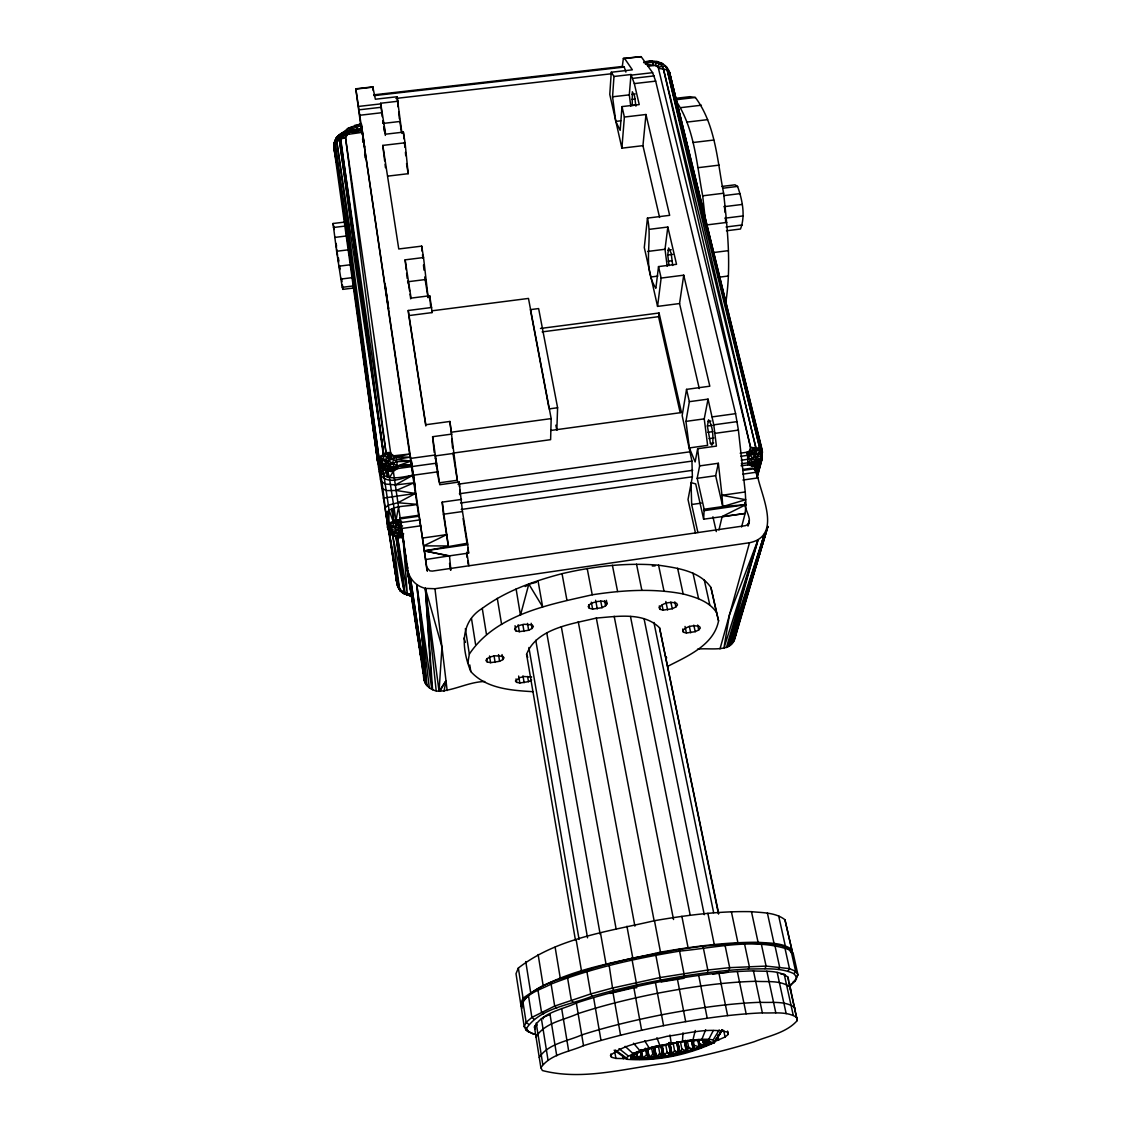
<?xml version="1.0" encoding="UTF-8"?>
<svg xmlns="http://www.w3.org/2000/svg" width="1131" height="1131" viewBox="0 0 1131 1131"><rect width="100%" height="100%" fill="white"/><g stroke="black" fill="none" stroke-linecap="round" stroke-linejoin="round"><path stroke-width="1.5" d="M384.766 508.13L388.357 505.119L397.971 502.73L417.028 504.355C407.019 506.942 394.069 504.652 386.236 512.781L387.495 527.202L392.726 535.486L395.666 535.967L402.367 530.269L398.268 530.382L392.174 526.792L398.296 527.696L402.523 525.943L393.842 523.031L390.11 523.229L389.149 531.867L392.726 535.486L395.977 536.857L404.898 593.323L411.571 593.945L412.575 594.75L411.373 595.373L409.86 595.556L407.287 593.535L406.114 594.044L399.582 589.718L389.149 531.867L387.452 527.315L388.795 524.049L389.064 510.123L382.122 463.229L382.335 459.596L383.989 456.203L386.915 453.715L390.577 452.428L345.535 137.77L349.041 131.705C341.166 132.864 332.839 138.533 333.899 147.454L377.556 460.967L397.038 584.119C398.423 591.796 405.775 595.726 412.999 595.896L403.004 593.21L400.134 590.764L397.122 584.317L389.149 531.867C383.918 508.71 384.017 484.011 377.598 460.854L334.974 143.185L344.715 134.829L345.93 132.652L361.75 129.118L418.739 515.892M401.053 590.707L405.054 593.945L409.86 595.556L404.46 593.012L392.726 535.486C390.449 529.082 392.669 520.359 400.346 519.313L393.348 471.373L397.25 468.63L411.783 466.608L397.405 466.41L397.25 468.63L397.363 466.184L385.869 469.521L382.9 469.125L379.267 465.52L377.556 460.967L334.352 142.874C336.868 130.942 352.504 129.019 361.779 129.514M339.413 135.621L336.402 137.671L334.352 144.825L334.352 142.874L342.127 138.053L344.715 134.829L362.245 132.341L349.069 131.917L348.914 133.91L349.041 131.705M795.051 981.199L797.949 974.766L793.312 953.998L790.951 950.309L782.482 945.898L772.699 943.918L742.911 942.957L702.21 946.237L679.236 949.418L631.819 958.353L636.696 984.945C673.51 977.071 710.791 970.978 748.411 968.984C763.609 969.14 779.966 967.076 794.132 973.777L796.436 977.156L795.051 981.199L790.145 985.765L791.53 983.546M635.721 105.112L632.229 105.522L632.342 91.767L634.519 95.881L635.905 106.158M643.963 62.12C653.534 59.279 665.947 61.738 669.495 72.214L759.735 448.116C762.662 455.044 760.216 465.039 751.889 466.297L749.514 464.742L741.074 465.746M722.511 1029.988L714.241 1042.556C688.185 1052.169 658.85 1061.924 630.745 1057.895L631.254 1056.142L635.452 1052.89M389.064 510.123L393.121 521.363L394.846 522.183L395.963 520.472L389.389 477.734L393.348 471.373C384.54 472.645 381.91 463.484 378.899 457.419L334.974 143.185L333.899 147.454L336.359 162.369L335.921 157.958M394.846 522.183L393.517 521.108L393.842 508.003M408.234 310.488L408.814 315.591L432.028 312.594L431.745 310.841L528.474 298.428L551.179 418.597L550.613 439.662L452.951 453.107L457.405 480.873L449.898 421.467L425.822 424.733L408.234 310.488L431.561 307.491L429.681 295.757L411.076 298.117L405.124 259.847L423.531 257.543L428.168 297.707M534.864 1027.528L534.892 1026.128L537.168 1024.87M669.043 265.658L667.742 255.012L668.661 248L671.15 253.203L672.719 265.488M336.359 162.369L336.458 158.807M393.348 471.373L387.862 471.189L382.9 469.125L379.366 464.841L380.214 456.556L383.989 456.203L392.768 459.059L396.712 461.702L411.02 461.095L393.956 467.188L380.355 464.572L379.366 464.841L378.645 467.485C382.49 482.909 402.07 476.971 412.9 475.246L395.383 484.916L385.261 484.011L381.684 481.665L380.497 479.12M397.363 466.184L395.468 469.238L392.627 463.47L394.111 455.765L409.988 453.969L396.062 457.136L388.484 460.868L382.306 460.048L388.47 463.625L392.627 463.47L396.712 461.702M335.257 153.109L335.313 149.207M548.804 407.188L530.382 309.64L538.625 308.565L557.597 407.74L556.834 430.303L555.858 425.171M757.176 477.268L762.153 458.55L762.124 449.869L669.495 72.214L665.212 66.022L658.129 67.125L655.485 65.612L645.377 64.071M707.087 1040.294L707.737 1043.616L706.818 1045.327L704.542 1045.298L700.499 1047.942L698.93 1040.421M722.045 1030.072L714.834 1041.594L710.424 1042.386L708.458 1041.283L710.424 1042.386L709.208 1040.987M335.2 152.572L335.285 150.225M762.124 449.869L762.096 457.871L751.267 465.251C754.391 468.347 760.739 461.731 762.153 458.55L762.124 449.869L759.735 448.116L750.588 447.537L658.129 67.125M695.494 533.21L688.016 499.534L692.37 476.787L691.946 461.109L682.163 415.544L686.545 389.375L709.816 386.208L683.732 275.172L661.14 278.07L657.563 306.402L679.547 303.546L683.732 275.172M543.262 1018.861L543.347 1017.377L550.118 1014.323M714.241 1042.556C687.662 1055.138 656.348 1061.429 626.984 1059.309L626.192 1057.853C642.366 1046.67 663.628 1045.412 682.474 1041.312L682.968 1032.843M707.37 426.034L708.6 419.827C713.053 426.641 713.11 435.718 712.799 443.663L711.823 445.204L710.424 443.366L707.37 426.034L712.29 425.355M622.248 67.04L623.365 58.416L641.15 56.649L652.615 72.681L655.669 81.135L735.588 413.663L738.402 430.105L745.244 491.957L745.979 504.652L745.131 513.46L703.652 519.186L704.146 509.233L697.177 478.314L699.622 465.901L697.657 448.724L716.418 446.109L713.774 424.846L708.048 399.13L689.359 401.675L685.952 421.382L689.359 447.933L695.127 461.957L697.657 448.724M484.761 681.512C468.898 681.866 454.549 690.391 439.054 691.239L441.967 647.144L425.397 588.403C399.342 581.673 407.231 548.04 401.477 528.545L400.006 517.913L418.979 515.227L427.292 570.886L426.825 567.409L429.808 570.858L432.325 571.098L745.485 525.661C755.183 522.112 743.505 508.809 744.764 502.305M623.365 58.416L624.651 58.529L632.356 69.825L611.263 72.243L609.779 94.453L621.894 148.161L642.945 145.659L645.971 114.5L624.383 117.044L621.894 148.161M613.977 76.47L630.985 74.519L634.321 83.595L639.227 104.589L621.993 106.597L620.156 130.376L615.759 121.413L612.564 96.799L613.977 76.47L611.263 72.243M726.47 230.781L740.494 229.013C745.668 215.554 742.261 199.692 737.596 186.417L735.023 184.82L722.03 186.417M675.094 98.397L689.967 96.658L695.381 97.478C715.64 124.693 717.294 160.984 723.614 193.245C727.615 229.791 731.503 267.128 725.621 303.645M658.737 68.341L667.12 69.783L759.735 448.116L753.741 452.81L747.676 455.708L750.588 447.537L663.303 68.425C660.674 60.876 651.202 62.403 645.023 62.926M380.101 471.613L380.483 466.735L381.614 473.168L383.409 466.792L382.122 465.209M335.384 153.109L335.186 155.527L333.928 147.284L334.352 142.874M630.787 106.328L629.303 94.863L630.985 74.519M631.649 1057.259L633.431 1053.428L630.745 1057.895L631.805 1057.174L633.516 1059.012L637.177 1058.079L636.244 1052.904L637.177 1058.079L639.439 1059.351L642.408 1058.333L647.95 1058.87L649.208 1057.584L655.188 1056.905L658.327 1057.641L658.595 1054.488C665.834 1057.018 678.501 1057.372 681.852 1049.045L680.523 1042.132M632.78 1054.488L635.523 1053.654L636.371 1052.268L631.409 1056.057L630.745 1057.895L634.576 1054.304L633.516 1059.012L637.672 1058.248L641.305 1055.011L642.776 1058.192L646.564 1054.799L645.363 1048.183M645.971 114.5L669.665 215.342L647.455 218.099L644.288 247.519L657.563 306.402M707.525 972.632L707.808 970.016L703.326 947.82L702.21 946.237M377.556 460.967L378.899 457.419L336.755 141.248L337.123 138.01L345.068 131.549L361.75 129.118L352.165 130.645M650 229.254L667.827 227.034L676.536 264.301L658.525 266.591L655.853 288.292C642.026 266.577 652.912 241.002 647.455 218.099M667.191 266.266L665.014 249.258L667.827 227.034M680.141 412.532L658.567 316.68L659.048 313.004L540.462 328.471M747.902 464.784L747.478 452.146L759.735 448.116L762.322 451.34L761.63 455.609L762.478 452.216L669.495 72.214M687.28 1040.379L688.623 1047.292L687.394 1050.671L681.131 1053.385L680.367 1051.646L691.691 1050.713L694.123 1048.932L693.6 1040.294M334.352 144.825C335.016 131.111 351.571 129.895 361.948 130.305L349.069 131.917M532.758 691.677C511.226 690.377 486.16 688.623 470.807 671.56C461.915 649.477 459.087 622.587 482.258 608.379C505.826 590.905 533.917 581.065 562.036 573.671C593.591 566.292 626.178 562.503 658.567 565.203C677.186 567.974 699.269 570.773 710.918 587.441L718.567 620.862C713.873 644.967 687.902 655.966 668.251 666.06M741.328 463.738L748.157 462.777L749.514 464.742L751.451 462.48L752.101 458.578L749.09 451.255M467.782 663.289L469.337 654.1L465.364 628.652M334.352 145.037L334.903 142.124M383.989 456.203L336.755 141.248L337.363 138.039L341.944 133.698L345.832 136.356M444.016 691.168L445.996 680.735L439.054 691.239C430.784 691.041 423.008 684.241 423.63 675.617M398.579 506.957L395.963 520.472L401.604 521.433M689.359 447.933L707.624 445.374L704.245 418.866L708.048 399.13M631.819 958.353L608.93 963.824L612.535 988.013L613.666 990.374L636.696 984.945M718.977 529.944L722.144 516.514L745.979 504.652L722.766 506.561L715.64 475.713L718.355 463.272L699.622 465.901M729.071 970.299L729.679 967.655L725.112 945.601L723.656 944.074M697.587 649.208C709.25 647.3 734.259 653.93 734.938 635.509M682.474 1041.312L692.935 1039.969L695.24 1030.468M399.582 589.718L392.726 535.486L393.249 533.337L388.795 524.049L387.339 511.735L388.089 525.759L386.236 512.781M754.716 469.704L756.003 464.629L754.518 469.69M741.257 460.275L752.101 458.578L760.781 455.708L762.322 451.34M741.568 526.989L745.131 513.46L722.087 516.782M758.279 463.71L756.045 472.136L758.279 463.71L751.903 466.029M757.049 475.161L762.096 457.871L761.926 452.909L759.735 448.116L759.778 452.061L762.096 457.871M334.96 140.527L336.755 141.248L336.402 137.671L345.535 137.77L386.138 453.616L384.809 455.496L389.29 458.338C386.844 463.046 389.601 468.022 393.758 470.439M747.775 525.802L749.132 520.741M748.241 525.816L749.16 522.423M757.106 477.07L762.153 458.55M734.825 638.237L747.322 592.531M720.023 648.841L749.514 542.739C781.38 536.221 762.336 497.499 757.954 477.904L754.462 468.771L752.878 468.036L742.968 469.436M736.832 628.553L738.26 623.464M736.847 628.709L738.26 623.591M739.207 620.198L740.635 615.08M756.78 475.204L761.078 459.978L760.301 459.299L755.466 460.232L751.451 462.48L748.157 462.777M335.949 141.05L337.038 137.219L338.947 136.71M726.413 647.568L758.053 539.798L729.453 614.896L723.868 648.346L758.053 539.798L727.94 646.776L764.499 534.072L732.987 642.592L767.878 526.424L734.372 640.174M655.485 65.612L656.998 61.343M733.397 642.097L767.878 526.424M731.389 644.5L764.499 534.072L729.537 645.957M748.1 459.313L751.875 451.269L754.236 447.763L755.649 447.31L667.12 69.783M748.411 968.984L749.302 966.341L744.665 944.47L742.911 942.957M575.467 940.285L526.579 654.368C536.631 628.143 572.371 623.973 596.32 618.049C617.017 616.536 643.214 611.701 659.529 627.747L718.694 913.664M608.93 963.824L587.639 969.719L586.918 971.67L590.75 993.923L592.206 996.185L613.666 990.374M633.516 1059.012L637.248 1054.841L637.177 1058.079L634.42 1057.485L633.516 1059.012L634.109 1057.768M692.935 1039.969L701.899 1039.276L705.687 1029.705M587.639 969.719C565.161 979.093 533.549 982.146 520.953 1005.473L524.233 1026.623L526.127 1030.143L528.361 1031.741L536.631 1034.978M784.942 919.715L792.76 953.801L784.942 919.715C775.484 912.364 762.775 912.83 751.479 911.671C718.92 910.978 686.503 915.205 654.481 920.691C608.167 931.534 556.834 938.051 518.351 968.037L516.005 973.692L520.642 1003.494L522.338 1006.35M764.966 968.716L766.083 966.086L761.403 944.413L759.41 942.915M641.305 1055.011L639.439 1059.351L637.856 1058.107L636.909 1052.933M383.946 475.6L386.194 470.496L387.24 476.9L387.862 471.189L387.396 470.213L382.9 469.125L380.355 464.572L379.564 459.158L388.484 460.868L397.32 465.845L411.514 464.587L397.405 466.41M528.361 1031.741L526.537 1028.291C540.604 1007.693 570.448 1005.12 592.206 996.185M761.078 459.978L758.463 462.607L748.157 462.466L755.112 455.001L757.643 449.417L754.236 447.763L750.588 447.537M520.642 1003.494L523.073 998.221C562.715 969.507 613.85 963.004 660.49 952.161C692.723 946.576 725.296 942.151 758.067 942.279C769.32 943.282 781.832 942.42 791.516 949.234M534.44 1026.906C542.583 1012.33 562.277 1009.601 576.343 1003.027C602.201 994.375 628.737 987.957 655.457 982.599C687.789 976.477 720.489 971.571 753.444 970.879C764.881 971.769 778.411 969.635 788.01 977.198L797.228 1020.586C786.398 1032.843 768.783 1035.869 754.193 1041.736C725.028 1050.911 695.183 1057.711 665.169 1063.38C624.976 1068.357 582.408 1080.925 542.385 1070.534L540.887 1067.763L534.44 1026.906L535.486 1029.04M382.9 469.125L383.762 467.244L389.262 466.156L392.627 463.47M641.362 1055.237L639.439 1059.351L642.083 1058.079L640.853 1051.208L642.083 1058.079M751.267 465.251L755.494 465.053L754.405 462.466C757.911 457.532 753.783 452.669 750.461 449.219M536.052 1037.042C544.449 1022.693 564.03 1020.12 578.125 1013.602C604.081 1005.049 630.688 998.645 657.464 993.272C689.882 987.137 722.638 982.175 755.664 981.298C767.072 982.118 780.517 979.884 790.216 987.222L790.597 990.544M568.596 975.827L567.578 977.863L571.282 1000.002L573.007 1002.165M778.284 969.465L779.584 966.878L774.891 945.403L772.699 943.918M395.666 535.967L397.631 537.55L407.287 593.535L403.032 537.734L392.726 535.486L393.602 533.775L399.045 532.842L403.668 533.846L395.666 535.967L391.99 531.782L389.262 531.273M701.899 1039.276L708.784 1039.262L713.322 1030.482M539.275 1057.471C548.224 1043.602 567.564 1041.298 581.716 1034.936C607.87 1026.538 634.618 1020.204 661.522 1014.818C694.081 1008.64 726.964 1003.536 760.117 1002.292C771.512 1002.971 784.744 1000.539 794.669 1007.41L795.008 1010.52M706.946 1040.379L707.61 1043.701L703.27 1042.061L704.528 1045.03L706.818 1045.327L707.737 1043.616L709.844 1043.348L708.19 1041.722L708.727 1040.732M540.887 1067.763C550.133 1054.149 569.345 1051.957 583.525 1045.666C609.779 1037.381 636.597 1031.062 663.572 1025.661C696.201 1019.469 729.142 1014.309 762.365 1012.867C773.745 1013.475 786.879 1010.958 796.917 1017.575M633.247 1053.357L631.395 1055.958M788.067 971.176L789.495 968.645L784.787 947.41L782.482 945.898M439.86 691.352L445.996 680.735M552.38 981.962L551.108 984.083C540.646 989.795 525.547 993.202 520.953 1005.473L522.225 1007.975M708.784 1039.262L713.18 1039.926L719.231 1029.874M633.431 1053.428L630.745 1057.895L631.734 1056.905M794.132 973.777L795.63 971.303L790.951 950.309C755.649 937.345 716.305 947.721 680 951.058C636.216 958.282 592.503 967.768 551.108 984.083L554.699 1006.067L556.664 1008.117M753.741 452.81L756.229 448.724L663.303 68.425M722.03 1030.214L714.834 1041.594L722.186 1030.101M502.857 659.599L504.016 657.761L502.744 656.291L494.812 655.81L490.289 656.941L487.037 658.666L485.92 660.504L487.235 661.974L490.6 662.667L499.605 661.296L502.857 659.599L502.037 654.58M796.436 977.156L797.949 974.766L795.63 971.303L789.495 968.645L766.083 966.086L729.679 967.655L707.808 970.016L660.122 977.552L612.535 988.013L590.75 993.923L554.699 1006.067L531.881 1017.405L526.127 1022.339L524.233 1026.623L526.537 1028.291M469.337 654.1C495.915 614.373 548.634 604.703 592.234 594.793C622.262 590.184 653.124 588.148 683.152 593.945C695.494 597.21 708.967 601.197 716.474 612.366L718.567 620.862M532.093 628.454L533.351 626.475L532.107 624.863L523.978 624.27L519.27 625.457L515.849 627.295L514.633 629.274L515.906 630.872L519.355 631.663L528.672 630.264L532.093 628.454L531.188 623.294M380.214 456.556L382.335 459.596L389.29 458.338L391.849 454.535C389.545 449.261 382.094 455.567 378.899 457.419M722.158 1030.002L713.732 1043.022L716.955 1038.498M336.755 141.248L341.52 133.302L336.967 137.275L341.887 133.133L348.871 130.56L349.352 133.84M393.956 467.188L392.598 469.266L387.862 471.189L389.389 477.734M539.43 987.928L537.974 990.12L541.466 1011.934L543.587 1013.871M530.057 993.555L528.488 995.803L531.881 1017.405L534.129 1019.257M607.05 603.756L605.99 602.074L602.667 601.211L597.988 601.409L593.21 602.611L589.619 604.505L588.205 606.569L589.308 608.252L592.63 609.086L602.017 607.686L605.594 605.82L607.05 603.756L606.372 600.307M524.445 998.659L522.791 1000.963L526.127 1022.339L528.417 1024.092M347.316 134.66L345.93 132.652L343.089 134.264L340.304 138.138L386.138 453.616L391.849 454.535L396.062 457.136L410.454 457.094L396.387 459.426L411.02 461.095M673.27 1043.772L674.571 1050.685L671.856 1054.332L669.693 1055.76L664.053 1055.591L658.327 1057.641L656.348 1056.75L654.439 1046.514M684.411 1040.704L686.263 1050.953L681.131 1053.385L678.685 1052.763L670.768 1054.389L668.831 1044.182L670.768 1054.389L669.693 1055.76L667.106 1052.127L665.806 1045.214M675.886 606.923L677.483 604.915L676.621 603.261C670.796 601.48 662.922 602.611 659.104 607.672L660.009 609.312L663.119 610.132L672.266 608.761L675.886 606.923L674.811 601.848M698.732 629.939L700.315 628.058L699.538 626.532C693.925 624.906 686.489 626.037 682.672 630.73L683.477 632.257L686.432 633.007L695.212 631.663L698.732 629.939L697.657 625.033M694.618 1045.496L699.962 1047.023L698.633 1040.138L699.962 1047.023M676.918 1041.962L675.97 1043.036L652.53 1048.055L635.523 1053.654L639.877 1051.038M685.414 1040.435L687.394 1050.671L691.691 1050.713L693.176 1049.059L691.621 1040.492M761.926 452.909L760.074 453.163L755.734 457.617L760.357 458.847L755.466 460.232L752.101 458.578M336.911 137.925L341.52 133.302L345.817 131.79L345.068 131.549L345.93 132.652M658.454 1046.401L659.755 1053.329C656.263 1058.899 648.713 1059.394 642.959 1058.036L641.15 1049.582M385.869 469.521L389.262 466.156L383.409 466.792M339.003 138.18L343.089 134.264M651.527 1047.306L652.813 1054.233L649.208 1057.584L647.639 1049.017M792.774 982.387L796.521 978.895M656.984 66.163L661.649 63.053L662.893 64.071L657.267 61.993M714.212 1041.722L725.056 1037.028L728.251 1034.384L728.081 1032.32C708.119 1027.132 686.913 1033.748 666.908 1036.335C648.063 1041.495 626.107 1042.895 610.457 1055.379L611.518 1057.273L615.914 1058.418L626.616 1058.644M343.216 132.327L341.35 133.84L348.504 128.072L360.591 124.014L361.312 128.665L354.809 130.701M680.919 1041.821L697.431 1040.421L698.52 1039.545M347.627 131.705L350.893 129.075L360.874 125.739M647.71 66.248L653.859 65.541L651.965 61.116L644.43 62.219M380.355 464.572L382.122 463.229L388.47 463.625L383.041 465.788M691.691 1050.713L688.623 1047.292C693.529 1050.671 700.881 1048.776 704.528 1045.03M392.726 535.486L390.237 531.103L391.99 529.874L398.268 530.382L400.473 534.694L403.442 536.872M591.471 968.659L586.918 971.67L591.923 968.532M390.718 468.093L387.396 470.213L395.468 469.238M750.885 454.422L755.112 455.001L759.778 452.061L760.795 453.446M388.795 524.049C390.223 520.783 407.004 518.21 396.727 520.585L399.073 525.208L398.268 530.382L392.895 532.362L391.99 531.782M379.564 459.158L377.598 460.854L379.366 464.841M400.473 534.694L397.179 536.631L402.311 535.797L399.3 537.564L395.977 536.857L404.46 593.012L405.902 594.029M677.639 1042.061L675.97 1043.036L668.619 1043.461M525.222 586.537L528.743 584.6M635.523 1053.654L646.508 1048.946M397.971 502.73L415.445 493.441L396.189 490.486L386.251 490.614L381.868 488.196M531.669 676.946L524.12 676.55L519.751 677.639L515.439 680.989L516.627 682.346L519.822 682.983L528.474 681.654L531.641 680.042M336.19 138.449L337.123 138.01M388.216 526.382L389.46 525.802L398.296 527.696L402.367 530.269M353.028 126.545L347.217 129.118L348.504 128.072L350.893 129.075M396.189 490.486L413.932 482.81L395.383 484.916M633.954 1057.909L631.918 1057.047M669.75 1043.362L663.954 1045.341M658.327 1057.641L662.823 1055.803L661.013 1045.553M755.112 455.001L760.074 453.163M658.963 1045.836L645.702 1049.087M609.863 993.485L632.116 988.183M659.599 1045.737L648.021 1048.72M694.18 1048.762L699.156 1047.15L700.499 1047.942L694.18 1048.762L692.511 1040.223M704.146 509.233L722.766 506.561L745.697 499.704L721.974 495.279L718.355 463.272M672.86 1043.192L692.214 1039.969L707.525 1040.195L709.363 1041.1L702.167 1039.983L707.059 1039.955L709.363 1041.1M412.9 475.246C402.834 477.664 389.05 485.369 380.68 475.161L379.323 471.613M655.188 1056.905L647.95 1058.87L646.649 1049.116L648.176 1057.669L655.188 1056.905L653.365 1046.642L655.188 1056.905L652.813 1054.233M652.955 1047.207L658.709 1045.638M529.916 583.949L536.32 582.309M345.535 137.77L340.7 138.972L383.663 454.28L385.007 455.341L383.268 454.549L339.371 139.735L383.663 454.28M661.239 981.92L683.944 978.287M687.492 1041.354L693.218 1039.983L697.431 1040.421M740.183 453.206L747.478 452.146L747.676 455.708M360.591 124.014L354.47 125.909L355.035 125.173L357.665 129.429M451.919 434.078L432.608 436.707L439.747 484.732L459.144 482.018L462.48 511.537L467.555 543.205L424.394 550.868L426.684 568.299M749.514 464.742L752.765 464.092L755.494 465.053M389.29 458.338L386.915 453.715L390.718 452.965M671.856 1054.332L669.962 1044.054L671.856 1054.332L679.392 1052.876L677.483 1042.57M643.624 62.601L651.965 61.116M355.417 130.645L358.598 130.079M415.445 493.441L383.324 498.121M386.915 453.715L390.69 456.33L394.111 455.765M712.615 974.045L728.194 972.292M424.295 680.664L407.443 570.208L426.288 684.764L410.496 578.365L426.585 685.202L416.802 584.755L431.816 689.274L425.397 588.403L434.968 588.728L749.514 542.739M401.943 133.387L397.108 96.743L375.365 99.231L372.806 86.875L355.813 88.812L424.394 550.868L449.502 555.844L468.616 553.087L467.555 543.205M425.567 559.562L449.502 555.844M401.477 528.545L420.647 525.816M742.926 480.039L757.954 477.904M422.584 538.045L446.773 534.595L442.207 502.136L461.561 499.407M745.244 491.957L721.974 495.279L722.766 506.561M697.898 532.545L691.663 504.511L701.418 503.111M467.739 544.647L424.394 550.868L449.516 556.099L450.859 570.01M704.175 510.661L745.979 504.652M459.37 493.752L691.946 461.109M740.791 456.302L747.633 455.341L747.025 452.244M460.6 503.012L692.695 470.298M461.278 509.459L692.37 476.787M400.12 518.889L419.177 516.188M742.855 470.425L754.462 468.771M448.314 545.962L446.773 534.595L423.701 545.877L448.314 545.962L443.394 514.237L462.48 511.537M697.177 478.314L715.64 475.713M400.643 522.621L419.771 519.907M742.926 474.129L756.243 472.235M707.865 432.311L712.77 431.632M413.578 475.176L437.923 471.797M714.976 433.357L738.402 430.105M708.981 438.644L713.887 437.966M710.424 443.366L713.703 442.9M440.143 482.683L457.292 480.293M457.942 484.224L690.32 451.75M550.67 430.473L681.484 412.546L659.048 313.004M411.119 458.338L435.449 454.987M712.191 416.887L735.588 413.663M434.587 456.005L453.489 453.404M685.952 421.382L704.245 418.866M707.638 421.453L710.932 421.001M412.32 466.509L436.679 463.145M713.774 424.846L737.214 421.609M549.129 408.899L557.597 407.74M551.179 418.597L451.255 432.226L449.898 421.467M542.145 331.892L658.567 316.68M718.185 277.307L728.435 275.992M353.777 130.546L358.584 129.924M712.869 252.623L728.406 250.644M668.265 261.204L671.63 260.78M650.834 277.01L657.818 276.105M705.914 225.041L726.766 222.425M726.074 226.978L742.36 224.942M344.587 222.1L333.051 223.5L336.628 251.266L340.883 279.074L352.49 277.618M340.883 279.074L342.311 287.316L353.833 285.86M342.311 287.316L342.863 289.366L354.286 287.924M407.57 281.789L425.595 279.513M647.54 251.464L665.014 249.258M667.884 250.177L671.277 249.739M667.742 255.012L672.804 254.362M336.628 251.266L348.334 249.824M724.179 206.676L742.219 204.442M423.531 257.543L421.693 246.134L398.762 248.976L382.801 145.404L405.082 142.789L408.178 173.693L388.145 176.083M338.862 266.195L350.525 264.739M724.999 218.184L742.996 215.936M333.405 227.501L345.026 226.087M722.893 188.227L737.596 186.417M334.677 237.425L346.355 235.983M676.197 101.126C694.674 128.75 696.597 163.967 702.69 195.819L723.614 193.245M723.84 195.621L740.24 193.599M698.251 167.671L719.16 165.126M692.893 142.534L713.703 140.046M675.249 99.825L695.381 97.478M405.082 142.789L403.371 132.129L385.6 134.193L380.652 103.246L398.169 101.224M680.989 107.615L701.404 105.225M615.759 121.413L620.778 120.819M686.998 122.091L707.638 119.646M359.333 109.792L381.387 107.261M632.851 78.35L654.142 75.89M360.139 115.221L382.264 112.662M634.321 83.595L655.669 81.135M631.734 94.382L635.24 93.972M383.013 123.435L400.247 121.441M612.564 96.799L629.303 94.863M631.692 99.415L635.184 99.005M355.912 89.066L372.976 87.129M624.651 58.529L641.15 56.649M624.255 67.068L374.036 95.64L373.781 94.848L622.828 66.418L624.255 67.068L625.881 72.101M395.949 98.425L611.843 73.713M358.796 106.399L380.779 103.882M631.381 75.113L652.615 72.681M645.561 62.686L652.573 62.007M393.249 533.337L399.045 532.842L392.895 532.362M644.317 62.304L649.463 61.88M408.093 594.227L412.575 594.75L408.093 594.227L411.656 594.157M642.959 1058.036L648.176 1057.669L646.564 1054.799M633.855 987.914L636.795 987.716M652.276 565.995L655.132 565.896M707.624 1043.362L709.844 1043.348L705.546 1040.562L707.737 1043.616M640.514 1050.911L642.761 1050.911M403.032 537.734L397.631 537.55L404.898 593.323M780.758 973.961L784.702 974.455L785.282 975.784M406.778 593.987L400.134 590.764L397.122 584.317L402.89 593.068L411.585 595.712M754.405 462.466L757.629 463.3M409.86 595.556L402.89 593.068L408.786 595.33M699.58 1043.729L704.132 1045.383L703.129 1040.195L704.132 1045.383L699.976 1046.854L700.499 1047.942L699.608 1047.249L698.251 1040.364M681.852 1049.045L686.263 1050.953L684.297 1040.732M705.546 1040.562L708.19 1041.722M526.127 1030.143L533.747 1034.384M674.571 1050.685L678.685 1052.763L676.861 1042.513M703.765 1039.643L704.938 1040.35L704.231 1039.672M670.768 1054.389L667.106 1052.127L664.053 1055.591L662.13 1045.369M790.937 952.429L793.312 953.998M396.727 520.585L400.459 523.229L399.073 525.208L392.203 526.339L390.11 523.229M614.147 1050.218L626.984 1059.309M615.405 1050.035L626.192 1057.853M681.131 1053.385L679.901 1052.494L677.95 1042.273M704.132 1039.742L704.938 1040.35M713.18 1039.926L714.849 1041.213M619.039 1048.635L628.186 1055.873M659.755 1053.329L662.823 1055.803L660.914 1045.567M665.212 66.022L667.177 67.662M632.653 1057.216L635.17 1059.323M625.146 1046.331L632.922 1053.498M699.792 1047.221L698.463 1040.308L700.499 1047.942M633.487 1043.206L640.089 1050.869M751.451 462.48L752.765 464.092M757.643 449.417L759.778 452.061M390.69 456.33L392.768 459.059M389.149 531.867L397.038 584.119L398.338 585.957L395.412 572.484L396.514 574.18M788.576 948.782L790.145 951.213M644.67 1040.746L649.293 1048.154M665.848 656.447L666.668 657.86M667.629 70.504L670.075 75.325M679.236 949.418L684.425 975.926M393.842 523.031L391.962 508.837L393.517 521.108M656.899 1037.721L659.896 1045.553M526.579 654.368L527.725 657.394M401.759 590.976L402.184 592.093M463.88 638.11L465.406 642.366M333.928 147.284L335.483 151.893M333.051 223.5L334.267 229.494M642.945 145.659L659.585 217.449M679.547 303.546L699.283 388.612M621.993 106.597L624.383 117.044M658.525 266.591L661.14 278.07M686.545 389.375L689.359 401.675M712.926 516.768L716.291 531.584M703.652 519.186L695.706 483.898L691.055 482.668L691.663 504.511M710.918 587.441L716.474 612.366M704.203 579.652L709.773 604.845M778.637 915.785L785.253 945.686M788.788 982.274L797.228 1020.586M784.264 974.427L793.227 1015.228M693.006 573.148L698.576 598.596M767.398 913.056L774.014 943.325M655.513 953.49L660.561 980.068M777.181 972.406L786.158 1013.616M435.732 459.426L435.308 457.49L435.393 459.002M693.798 625.132L695.212 631.663M766.832 971.19L775.809 1012.811M677.625 568.257L683.152 593.945M751.479 911.671L758.067 942.279M689.316 626.249L690.716 632.78M685.033 626.461L686.432 633.007M682.785 628.977L683.477 632.257M753.444 970.879L762.365 1012.867M670.839 602.003L672.266 608.761M658.567 565.203L664.01 591.103M731.389 911.727L737.893 942.646M665.834 601.48L667.601 609.934M662.059 605.057L663.119 610.132M737.327 971.472L746.149 1013.8M659.302 605.919L660.009 609.312M718.454 913.848L659.529 627.747M653.916 622.474L713.647 912.66M636.527 564.185L641.857 590.269M707.879 913.297L714.241 944.47M718.906 972.985L727.601 1015.596M644.034 618.6L704.26 914.682M727.572 1031.034L728.251 1034.384M723.699 1030.355L725.056 1037.028M717.733 1035.105L718.722 1040.082M630.476 616.48L690.108 914.725M698.704 975.389L707.228 1018.225M612.408 565.288L617.597 591.513M681.866 916.322L688.072 947.679M692.426 1040.364L694.123 1048.932L692.483 1040.35M703.51 1039.884L704.542 1045.298M703.298 1040.223L704.33 1045.397M702.888 1040.152L703.906 1045.313L699.976 1046.854L698.633 1040.011M677.766 1042.414L679.773 1052.664L677.851 1042.4M677.37 1042.598L679.392 1052.876M339.456 267.453L339.908 269.729M697.813 1040.308L699.156 1047.15M614.175 616.282L673.525 919.517M691.522 1040.52L693.176 1049.059M669.1 1042.542L671.432 1054.53L669.241 1042.513M604.59 600.646L605.594 605.82M677.328 978.626L685.669 1021.618M600.688 600.801L602.017 607.686M661.889 1045.511L663.869 1055.774L662.003 1045.496M661.451 1045.666L663.445 1055.958L661.578 1045.652M336.515 245.78L336.048 243.419L336.487 247.533M595.627 600.264L597.281 608.888M587.201 568.497L592.234 594.793M654.481 920.691L660.49 952.161M596.32 618.049L654.086 920.563M654.185 1046.642L656.15 1056.919L654.312 1046.627M676.734 1042.542L678.685 1052.763L672.012 1054.149L670.075 1043.941M591.315 602.187L592.63 609.086M588.657 604.788L589.308 608.252M653.76 1046.797L655.726 1057.103L653.874 1046.783M647.384 1049.158L649.024 1057.739L647.498 1049.144M655.457 982.599L663.572 1025.661M646.989 1049.285L648.614 1057.909L647.073 1049.285M578.252 621.668L634.901 926.162M562.036 573.671L566.885 599.995M626.927 926.232L632.724 957.731M633.756 987.165L641.63 1030.242M561.344 626.857L616.141 929.102M612.917 992.212L620.566 1035.218M622.714 1055.449L623.308 1058.786M537.988 580.599L542.654 606.895L528.827 584.091L520.458 615.222L516.104 588.94M600.434 932.679L606.018 964.135M546.824 633.233L600.193 934.362M614.741 1051.717L615.914 1058.418M610.938 1053.894L611.518 1057.273M535.769 640.287L587.54 937.825M593.591 997.556L600.999 1040.407M527.484 623.407L528.672 630.264M528.884 647.512L579.058 939.366M522.833 624.581L524.021 631.437M576.16 939.762L581.518 971.077M527.583 676.465L528.474 681.654M518.182 624.793L519.355 631.663M515.043 625.712L515.906 630.872M522.974 675.815L524.148 682.728M576.343 1003.027L583.525 1045.666M518.648 676.055L519.822 682.983M516.047 678.883L516.627 682.346M497.287 598.341L501.613 624.425M555.123 947.156L560.283 978.273M383.649 123.76L383.027 120.649L383.282 123.208M408.687 284.998L407.909 280.926L408.079 283.019M561.655 1008.47L568.653 1050.84M498.517 654.623L499.605 661.296M436 461.066L438.927 481.834M494.049 655.754L495.124 662.427M549.92 1013.715L556.735 1055.76M482.258 608.379L486.443 634.279M538.13 954.522L543.106 985.37M489.525 655.994L490.6 662.667M486.698 658.624L487.235 661.974M399.922 122.134L401.505 132.087M406.552 163.571L408.178 173.693M424.719 276.939L428.013 297.481M463.102 518.662L467.23 544.478M467.782 547.927L468.616 553.087M541.396 1018.621L548.054 1060.284M466.778 552.253L468.941 565.769M466.58 554.091L467.117 557.526M467.669 560.976L468.22 564.426M536.221 1023.046L542.753 1064.328M525.759 961.576L530.595 992.113M337.179 165.069L337.717 168.491M336.02 157.732L336.571 161.182M471.514 618.629L475.557 644.345M400.006 517.913L407.683 568.398M407.443 570.208L425.228 683.209M518.351 968.037L523.073 998.221M469.775 664.915L470.807 671.56M449.53 563.394L450.576 570.151M408.814 315.591L425.807 425.963M669.962 1035.021L671.206 1043.206M412.377 467.683L411.302 460.798L415.02 486.613L413.338 474.257M408.178 571.664L410.002 583.766M410.539 587.13L413.423 606.23M413.946 609.694L414.469 613.143M414.992 616.607L415.515 620.071M416.038 623.52L417.622 633.897M362.797 138.632L363.263 141.728M351.939 270.521L352.42 273.744M337.844 257.161L338.607 262.236M437.033 471.5L437.513 474.737M408.913 286.412L409.592 291.006M384.059 126.418L385.346 135.423M361.567 130.334L362.047 133.642M406.948 564.171L407.513 568.045M410.016 585.66L407.952 571.537M417.862 637.163L416.576 628.426M418.385 639.114L418.894 642.592M396.218 520.175L396.981 525.392M349.55 254.348L350.03 257.585M350.737 262.449L351.218 265.672M389.46 525.802L390.237 531.103M395.878 455.906L397.716 468.559M419.799 648.756L418.201 638.393L421.184 658.426M416.222 625.556L414.823 616.07L415.544 621.244M419.926 650.495L421.269 659.514L420.336 652.898M404.276 546.881L402.608 535.741L406.142 560.057L404.488 548.945M421.693 661.918L423.376 673.765M415.954 624.171L416.83 629.769M408.348 573.714L409.874 584.416M394.973 519.991L395.468 523.469M346.171 230.993L346.651 234.371M347.132 237.75L347.867 242.812M417.028 631.169L417.975 637.87M407.061 565.288L407.74 570.01M395.242 521.49L395.737 524.996M338.367 257.684L338.819 260.879M336.67 249.004L337.589 255.479M396.755 521.645L397.25 525.152M395.412 572.484L397.038 584.119M343.782 213.957L344.488 219.075M344.969 222.496L345.45 225.903M383.918 128.241L384.342 131.323M394.592 566.603L395.214 571.014M435.93 463.54L436.368 466.721M410.044 294.131L410.694 298.881M363.023 138.745L363.433 141.842M361.863 133.67L355.813 88.812M362.556 138.859L363.023 142.308M364.663 154.396L365.129 157.845M432.593 689.698L425.397 588.403L439.054 691.239M393.715 559.986L394.154 563.295M360.648 124.622L360.93 126.771M341.718 198.618L342.17 202.025M342.849 207.129L343.301 210.536M341.604 278.396L342.029 281.676M339.456 265.531L339.837 268.471M426.825 567.409L427.278 570.901M429.328 687.846L416.802 584.755L426.91 685.655M788.01 977.198L788.42 980.619M434.968 588.728L447.169 690.546M382.801 145.404L384.639 160.842M385.049 164.278L385.459 167.699M380.652 103.246L382.221 116.705M724.391 206.125L725.112 212.586M405.124 259.847L406.255 269.97M406.623 273.349L407.188 278.41M702.69 195.819L705.73 223.316M372.806 86.875L373.216 90.593M425.397 588.403L436.198 690.871M432.608 436.707L434.219 452.499M397.108 96.743L398.169 106.936M398.692 112.026L399.384 118.826M400.006 589.548L400.134 590.764M403.371 132.129L404.05 138.873M404.389 142.237L404.898 147.299M405.407 152.36L405.746 155.739M442.207 502.136L443.394 514.237M421.693 246.134L422.188 251.266M422.513 254.687L422.838 258.122M423.475 264.965L423.969 270.097M342.453 284.97L342.863 289.366M431.561 307.491L432.028 312.594M429.681 295.757L430.727 307.279M451.82 439.181L452.527 447.876M459.144 482.018L459.525 486.867M459.78 490.105L460.147 494.954M363.885 145.22L363.942 146.083M725.522 217.477L725.65 222.51M707.243 1043.602L706.818 1045.327L703.524 1042.641L707.243 1043.602M758.463 462.607L757.417 463.456L758.463 462.607M361.298 123.83L364.606 147.072L361.298 123.83M693.854 1049.144L692.144 1040.562L693.854 1049.144M686.969 1051.052L684.919 1040.76L686.969 1051.052M687.295 1050.84L685.273 1040.577L687.295 1050.84M637.672 1058.248L636.711 1053.06L637.672 1058.248M642.408 1058.333L640.796 1049.695L642.408 1058.333M637.361 1058.376L636.4 1053.159L637.361 1058.376M385.247 285.054L385.021 283.824L388.583 308.636L385.247 285.054"/></g></svg>
